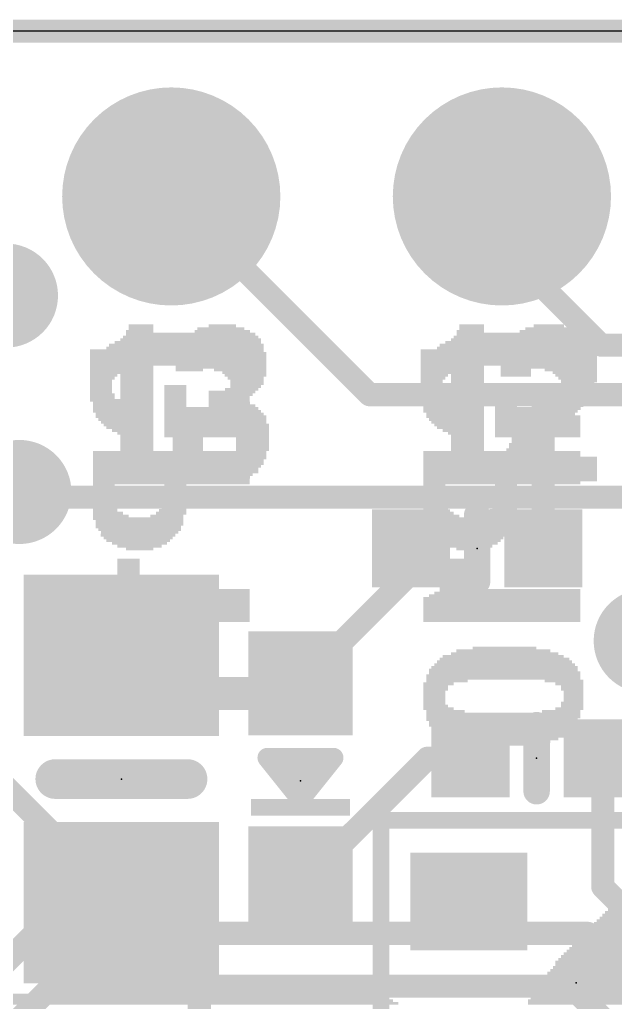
# Model space of a CAD drawing. Extents: x -0.1 to 35.6, y -0.1 to 17.9.
# Drawn here: x 7.73 to 12.3, y 10.32 to 17.87 of the extents above; entities that cross this region are included whole.
import ezdxf

# ---------------------------------------------------------------- set-up
doc = ezdxf.new("R2010")
doc.units = 0
for name, color, linetype in [('1', 12, 'CONTINUOUS'), ('16', 5, 'CONTINUOUS'), ('17', 110, 'CONTINUOUS'), ('18', 110, 'CONTINUOUS'), ('20', 53, 'CONTINUOUS'), ('200', 40, 'CONTINUOUS'), ('201', 6, 'CONTINUOUS'), ('21', 40, 'CONTINUOUS'), ('23', 40, 'CONTINUOUS')]:
    doc.layers.add(name, color=color, linetype=linetype)

# ---------------------------------------------------------------- blocks, each defined once
blk = doc.blocks.new('RECT')
blk.add_solid([(-0.5, -0.5), (0.5, -0.5), (-0.5, 0.5), (0.5, 0.5)])
blk = doc.blocks.new('ROUNDP')
at = {"const_width": 0.5}
blk.add_lwpolyline([(0, -0.25, 1), (0, 0.25, 1), (0, -0.25)], format="xyb", dxfattribs=at)
blk = doc.blocks.new('ROUNDV')
at = {"const_width": 0.5}
blk.add_lwpolyline([(0, -0.25, 1), (0, 0.25, 1), (0, -0.25)], format="xyb", dxfattribs=at)

msp = doc.modelspace()

# ---------------------------------------------------------------- linework, layer by layer
at = {"layer": '1', "const_width": 0.1778}
for points in [[(35.56, 17.78), (0, 17.78)], [(8.89, 16.51), (10.414, 14.986)], [(11.43, 16.51), (11.43, 16.129)], [(11.43, 16.129), (12.192, 15.367)], [(12.192, 15.367), (15.5248, 15.367)], [(10.414, 14.986), (11.1125, 14.986)], [(11.1125, 14.986), (11.2395, 14.986)], [(11.2395, 14.986), (11.7475, 14.986)], [(11.7475, 13.8049), (11.7475, 14.986)], [(15.3035, 14.986), (11.7475, 14.986)], [(7.7231, 14.2384), (6.985, 13.5003)], [(10.7315, 13.8049), (10.7315, 13.6166)], [(10.7315, 13.6166), (9.8825, 12.7676)], [(8.5071, 11.0819), (6.985, 12.604)], [(10.8585, 12.192), (9.9341, 11.2676)], [(11.1887, 12.192), (10.8585, 12.192)], [(12.2047, 12.192), (12.2047, 11.2036)], [(9.9341, 11.2676), (9.8825, 11.2676)], [(12.3185, 11.0898), (12.2047, 11.2036)], [(9.1059, 10.4831), (8.5071, 11.0819)], [(12.3185, 11.0898), (12.8265, 11.0898)], [(9.1059, 9.779), (9.1059, 10.4831)]]:
    msp.add_lwpolyline(points, dxfattribs=at)
at = {"layer": '1', "const_width": 0.0889}
for points in [[(8.9214, 16.5414, 1), (8.8586, 16.4786)], [(11.4744, 16.51, 1), (11.3856, 16.51)], [(11.4614, 16.1604, 1), (11.3986, 16.0976)], [(11.3856, 16.129, 1), (11.4744, 16.129)], [(12.192, 15.4115, 1), (12.192, 15.3226)], [(12.1606, 15.3356, 1), (12.2234, 15.3984)], [(10.414, 15.0305, 1), (10.414, 14.9416)], [(10.3826, 14.9546, 1), (10.4454, 15.0174)], [(11.1125, 15.0305, 1), (11.1125, 14.9416)], [(11.1125, 14.9416, 1), (11.1125, 15.0305)], [(11.2395, 15.0305, 1), (11.2395, 14.9416)], [(11.2395, 14.9416, 1), (11.2395, 15.0305)], [(11.7475, 15.0305, 1), (11.7475, 14.9416)], [(11.7919, 14.986, 1), (11.7031, 14.986)], [(11.7475, 14.9416, 1), (11.7475, 15.0305)], [(7.7545, 14.2069, 1), (7.6917, 14.2698)], [(10.7759, 13.8049, 1), (10.6871, 13.8049)], [(11.7031, 13.8049, 1), (11.7919, 13.8049)], [(10.7629, 13.5852, 1), (10.7001, 13.648)], [(10.6871, 13.6166, 1), (10.7759, 13.6166)], [(9.8511, 12.799, 1), (9.9139, 12.7362)], [(10.8585, 12.2364, 1), (10.8585, 12.1476)], [(10.8899, 12.1606, 1), (10.8271, 12.2234)], [(11.1887, 12.1476, 1), (11.1887, 12.2364)], [(12.2492, 12.192, 1), (12.1603, 12.192)], [(9.8825, 11.312, 1), (9.8825, 11.2232)], [(9.9027, 11.299, 1), (9.9655, 11.2362)], [(9.9341, 11.2232, 1), (9.9341, 11.312)], [(12.2361, 11.235, 1), (12.1733, 11.1722)], [(12.1603, 11.2036, 1), (12.2492, 11.2036)], [(8.5385, 11.1133, 1), (8.4757, 11.0505)], [(8.4757, 11.0505, 1), (8.5385, 11.1133)], [(12.3185, 11.1342, 1), (12.3185, 11.0454)], [(12.2871, 11.0584, 1), (12.3499, 11.1212)], [(9.1503, 10.4831, 1), (9.0615, 10.4831)], [(9.0745, 10.4517, 1), (9.1373, 10.5145)]]:
    msp.add_lwpolyline(points, format="xyb", dxfattribs=at)
at = {"layer": '16', "const_width": 0.1778}
for points in [[(35.56, 17.78), (0, 17.78)], [(7.7628, 14.1986), (7.7231, 14.2384)], [(12.954, 14.1986), (7.7628, 14.1986)], [(7.8413, 10.8458), (5.9077, 8.9122)], [(12.0904, 10.8458), (7.8413, 10.8458)], [(12.0904, 10.8458), (13.4112, 9.525)], [(6.8412, 9.3068), (7.9737, 10.4394)], [(7.9737, 10.4394), (11.958, 10.4394)], [(11.958, 10.4394), (13.2788, 9.1186)]]:
    msp.add_lwpolyline(points, dxfattribs=at)
at = {"layer": '16', "const_width": 0.0889}
for points in [[(7.7545, 14.2698, 1), (7.6917, 14.2069)], [(7.7628, 14.2431, 1), (7.7628, 14.1542)], [(7.7314, 14.1672, 1), (7.7943, 14.23)], [(7.8413, 10.8902, 1), (7.8413, 10.8014)], [(7.8727, 10.8144, 1), (7.8099, 10.8772)], [(12.1218, 10.8772, 1), (12.059, 10.8144)], [(12.0904, 10.8014, 1), (12.0904, 10.8902)], [(7.9737, 10.4839, 1), (7.9737, 10.395)], [(8.0052, 10.408, 1), (7.9423, 10.4708)], [(11.9894, 10.4708, 1), (11.9266, 10.408)], [(11.958, 10.395, 1), (11.958, 10.4839)]]:
    msp.add_lwpolyline(points, format="xyb", dxfattribs=at)
at = {"layer": '20'}
msp.add_line((34.29, 17.78), (1.27, 17.78), dxfattribs=at)
at = {"layer": '21'}
for points, const_width in [([(11.2395, 13.5509), (11.2395, 14.0589)], 0.2032), ([(11.6967, 12.446), (11.6967, 11.938)], 0.2032), ([(10.1365, 12.1954), (9.6285, 12.1954)], 0.1524), ([(9.6285, 12.1954), (9.8825, 11.8779)], 0.1524), ([(9.6312, 12.192), (10.1338, 12.192)], 0.1524), ([(9.8825, 11.8779), (10.1365, 12.1954)], 0.1524), ([(7.9991, 12.0319), (9.0151, 12.0319)], 0.3048), ([(9.7531, 12.0396), (10.0119, 12.0396)], 0.1524), ([(9.8751, 11.8872), (9.8899, 11.8872)], 0.1524), ([(10.5015, 11.7148), (13.5015, 11.7148)], 0.127), ([(10.5015, 9.2148), (10.5015, 11.7148)], 0.127)]:
    msp.add_lwpolyline(points, dxfattribs=dict(at, const_width=const_width))
for points, const_width in [([(11.2903, 14.0589, 1), (11.1887, 14.0589)], 0.1016), ([(11.1887, 13.5509, 1), (11.2903, 13.5509)], 0.1016), ([(11.7475, 12.446, 1), (11.6459, 12.446)], 0.1016), ([(9.6285, 12.2335, 1), (9.6285, 12.1573)], 0.0762), ([(9.6583, 12.2192, 1), (9.5987, 12.1716)], 0.0762), ([(9.6312, 12.2301, 1), (9.6312, 12.1539)], 0.0762), ([(10.1663, 12.1716, 1), (10.1067, 12.2192)], 0.0762), ([(10.1338, 12.1539, 1), (10.1338, 12.2301)], 0.0762), ([(10.1365, 12.1573, 1), (10.1365, 12.2335)], 0.0762), ([(7.9991, 12.1081, 1), (7.9991, 11.9557)], 0.1524), ([(9.0151, 11.9557, 1), (9.0151, 12.1081)], 0.1524), ([(9.7531, 12.0777, 1), (9.7531, 12.0015)], 0.0762), ([(10.0119, 12.0015, 1), (10.0119, 12.0777)], 0.0762), ([(9.8751, 11.9253, 1), (9.8751, 11.8491)], 0.0762), ([(9.8527, 11.9017, 1), (9.9123, 11.8541)], 0.0762), ([(9.8527, 11.8541, 1), (9.9123, 11.9017)], 0.0762), ([(9.8899, 11.8491, 1), (9.8899, 11.9253)], 0.0762), ([(11.6459, 11.938, 1), (11.7475, 11.938)], 0.1016), ([(10.5015, 11.7466, 1), (10.5015, 11.683)], 0.0635), ([(10.5333, 11.7148, 1), (10.4697, 11.7148)], 0.0635)]:
    msp.add_lwpolyline(points, format="xyb", dxfattribs=dict(at, const_width=const_width))
at = {"layer": '23'}
for p in [(11.2395, 13.8049), (11.6967, 12.192), (8.5071, 12.0319), (9.8825, 12.0176), (12.0015, 10.4648)]:
    msp.add_point(p, dxfattribs=at)

# ---------------------------------------------------------------- block references
at = {"layer": '1'}
for p, xscale, yscale, rotation in [((10.7315, 13.8049), 0.6, 0.6, 180), ((11.7475, 13.8049), 0.6, 0.6, 180), ((8.5071, 12.9819), 1.24, 1.5, 90), ((9.8825, 12.7676), 0.8, 0.8, 180), ((8.5071, 11.0819), 1.24, 1.5, 90), ((9.8825, 11.2676), 0.8, 0.8, 180)]:
    msp.add_blockref('RECT', p, dxfattribs=dict(at, xscale=xscale, yscale=yscale, rotation=rotation))
for p, xscale, yscale in [((11.1887, 12.192), 0.6, 0.6), ((12.2047, 12.192), 0.6, 0.6), ((11.1765, 11.0898), 0.9, 0.75)]:
    msp.add_blockref('RECT', p, dxfattribs=dict(at, xscale=xscale, yscale=yscale))
at = {"layer": '17', "xscale": 1.6764, "yscale": 1.6764, "rotation": 90}
for p in [(8.89, 16.51), (8.89, 16.51), (11.43, 16.51), (11.43, 16.51)]:
    msp.add_blockref('ROUNDP', p, dxfattribs=at)
at = {"layer": '18', "xscale": 0.8001, "yscale": 0.8001}
for p in [(7.62, 15.748), (7.62, 15.748), (7.7231, 14.2384), (7.7231, 14.2384), (12.5349, 13.0937), (12.5349, 13.0937)]:
    msp.add_blockref('ROUNDV', p, dxfattribs=at)
at = {"layer": '200'}
for p, xscale, yscale in [((8.6576, 15.5152), 0.1905, 0.0211), ((8.6576, 15.494), 0.1905, 0.0213), ((9.271, 15.494), 0.3607, 0.0213), ((9.2824, 15.5152), 0.2108, 0.0211), ((11.1976, 15.5152), 0.1905, 0.0211), ((11.1976, 15.494), 0.1905, 0.0213), ((11.8008, 15.494), 0.381, 0.0213), ((11.7907, 15.5152), 0.2337, 0.0211), ((8.636, 15.4305), 0.2337, 0.0213), ((8.636, 15.4093), 0.2337, 0.0211), ((8.6474, 15.4728), 0.2108, 0.0211), ((8.6474, 15.4517), 0.2108, 0.0211), ((9.2824, 15.4093), 0.5918, 0.0211), ((9.2824, 15.4305), 0.5512, 0.0213), ((9.2812, 15.4517), 0.508, 0.0211), ((9.2824, 15.4728), 0.4242, 0.0211), ((11.176, 15.4305), 0.2337, 0.0213), ((11.176, 15.4093), 0.2337, 0.0211), ((11.1874, 15.4728), 0.2108, 0.0211), ((11.1874, 15.4517), 0.2108, 0.0211), ((11.7907, 15.4093), 0.6147, 0.0211), ((11.7894, 15.4305), 0.5715, 0.0213), ((11.7907, 15.4517), 0.5283, 0.0211), ((11.8008, 15.4728), 0.4674, 0.0211), ((8.509, 15.3247), 0.4877, 0.0211), ((8.5725, 15.3458), 0.3607, 0.0211), ((8.6043, 15.367), 0.2972, 0.0213), ((8.6157, 15.3882), 0.2743, 0.0211), ((9.0602, 15.3247), 0.2337, 0.0211), ((9.2812, 15.367), 0.635, 0.0213), ((9.0805, 15.3458), 0.2337, 0.0211), ((9.2824, 15.3882), 0.5918, 0.0211), ((9.4615, 15.3458), 0.2743, 0.0211), ((9.4717, 15.3247), 0.254, 0.0211), ((11.049, 15.3247), 0.4877, 0.0211), ((11.1125, 15.3458), 0.3607, 0.0211), ((11.1443, 15.367), 0.2972, 0.0213), ((11.1557, 15.3882), 0.2743, 0.0211), ((11.5672, 15.3247), 0.254, 0.0211), ((11.7907, 15.367), 0.6553, 0.0213), ((11.6002, 15.3458), 0.2743, 0.0211), ((11.8008, 15.3882), 0.635, 0.0211), ((11.9913, 15.3458), 0.2946, 0.0211), ((12.0015, 15.3247), 0.2743, 0.0211), ((8.509, 15.3035), 0.4877, 0.0213), ((8.509, 15.2823), 0.4877, 0.0211), ((8.509, 15.2612), 0.4877, 0.0211), ((9.0284, 15.2612), 0.2108, 0.0211), ((9.0488, 15.3035), 0.2108, 0.0213), ((9.0488, 15.2823), 0.2108, 0.0211), ((9.4945, 15.3035), 0.254, 0.0213), ((9.5047, 15.2823), 0.2337, 0.0211), ((9.5047, 15.2612), 0.2337, 0.0211), ((11.049, 15.3035), 0.4877, 0.0213), ((11.049, 15.2823), 0.4877, 0.0211), ((11.049, 15.2612), 0.4877, 0.0211), ((11.5468, 15.2612), 0.254, 0.0211), ((11.5672, 15.3035), 0.254, 0.0213), ((11.557, 15.2823), 0.2337, 0.0211), ((12.0117, 15.3035), 0.254, 0.0213), ((12.0345, 15.2823), 0.254, 0.0211), ((12.0345, 15.2612), 0.254, 0.0211), ((8.509, 15.24), 0.4877, 0.0213), ((8.509, 15.2188), 0.4877, 0.0211), ((8.509, 15.1977), 0.4877, 0.0211), ((8.509, 15.1765), 0.4877, 0.0213), ((9.0284, 15.24), 0.2108, 0.0213), ((9.0284, 15.2188), 0.2108, 0.0211), ((9.0284, 15.1977), 0.2108, 0.0211), ((9.0284, 15.1765), 0.2108, 0.0213), ((9.5047, 15.24), 0.2337, 0.0213), ((9.5047, 15.2188), 0.2337, 0.0211), ((9.5047, 15.1977), 0.2337, 0.0211), ((9.5047, 15.1765), 0.2337, 0.0213), ((11.049, 15.24), 0.4877, 0.0213), ((11.049, 15.2188), 0.4877, 0.0211), ((11.049, 15.1977), 0.4877, 0.0211), ((11.049, 15.1765), 0.4877, 0.0213), ((11.5367, 15.24), 0.2337, 0.0213), ((11.5367, 15.2188), 0.2337, 0.0211), ((11.5367, 15.1977), 0.2337, 0.0211), ((11.5367, 15.1765), 0.2337, 0.0213), ((12.0345, 15.24), 0.254, 0.0213), ((12.0345, 15.2188), 0.254, 0.0211), ((12.0345, 15.1977), 0.254, 0.0211), ((12.0345, 15.1765), 0.254, 0.0213), ((8.6258, 15.1553), 0.254, 0.0211), ((8.6258, 15.1342), 0.254, 0.0211), ((8.6258, 15.113), 0.254, 0.0213), ((9.4831, 15.113), 0.2311, 0.0213), ((9.5047, 15.1553), 0.2337, 0.0211), ((9.5047, 15.1342), 0.2337, 0.0211), ((11.1658, 15.1553), 0.254, 0.0211), ((11.1658, 15.1342), 0.254, 0.0211), ((11.1658, 15.113), 0.254, 0.0213), ((11.5367, 15.1553), 0.2337, 0.0211), ((11.5367, 15.1342), 0.2337, 0.0211), ((12.0345, 15.1553), 0.254, 0.0211), ((12.0345, 15.1342), 0.254, 0.0211), ((12.0345, 15.113), 0.254, 0.0213), ((8.6258, 15.0918), 0.254, 0.0211), ((8.6258, 15.0707), 0.254, 0.0211), ((8.6258, 15.0495), 0.254, 0.0213), ((8.6258, 15.0283), 0.254, 0.0211), ((9.431, 15.0283), 0.254, 0.0211), ((9.4615, 15.0495), 0.2337, 0.0213), ((9.4717, 15.0707), 0.254, 0.0211), ((9.4831, 15.0918), 0.2311, 0.0211), ((11.1658, 15.0918), 0.254, 0.0211), ((11.1658, 15.0707), 0.254, 0.0211), ((11.1658, 15.0495), 0.254, 0.0213), ((11.1658, 15.0283), 0.254, 0.0211), ((12.0015, 15.0283), 0.2743, 0.0211), ((12.0231, 15.0918), 0.2769, 0.0211), ((12.0117, 15.0707), 0.254, 0.0211), ((12.0117, 15.0495), 0.254, 0.0213), ((8.6258, 15.0072), 0.254, 0.0211), ((8.6258, 14.986), 0.254, 0.0213), ((8.6258, 14.9648), 0.254, 0.0211), ((9.3561, 15.0072), 0.3581, 0.0211), ((9.3459, 14.986), 0.3378, 0.0213), ((9.3243, 14.9648), 0.2946, 0.0211), ((11.1658, 15.0072), 0.254, 0.0211), ((11.1658, 14.986), 0.254, 0.0213), ((11.1658, 14.9648), 0.254, 0.0211), ((11.9596, 14.9648), 0.2769, 0.0211), ((11.9812, 15.0072), 0.2743, 0.0211), ((11.9812, 14.986), 0.2743, 0.0213), ((8.6258, 14.9437), 0.254, 0.0211), ((8.6258, 14.9225), 0.254, 0.0213), ((8.6258, 14.9013), 0.254, 0.0211), ((8.6258, 14.8802), 0.254, 0.0211), ((9.304, 14.9437), 0.254, 0.0211), ((9.3561, 14.9013), 0.3581, 0.0211), ((9.3675, 14.8802), 0.381, 0.0211), ((9.3358, 14.9225), 0.3175, 0.0213), ((11.1658, 14.9437), 0.254, 0.0211), ((11.1658, 14.9225), 0.254, 0.0213), ((11.1658, 14.9013), 0.254, 0.0211), ((11.1658, 14.8802), 0.254, 0.0211), ((11.8758, 14.8802), 0.3175, 0.0211), ((11.8961, 14.9013), 0.3175, 0.0211), ((11.9278, 14.9225), 0.2946, 0.0213), ((11.9494, 14.9437), 0.2972, 0.0211), ((8.6258, 14.859), 0.254, 0.0213), ((8.6258, 14.8378), 0.254, 0.0211), ((8.6258, 14.8167), 0.254, 0.0211), ((8.6258, 14.7955), 0.254, 0.0213), ((9.3777, 14.859), 0.4013, 0.0213), ((9.4615, 14.8378), 0.2743, 0.0211), ((9.4831, 14.8167), 0.2769, 0.0211), ((9.4945, 14.7955), 0.254, 0.0213), ((11.1658, 14.859), 0.254, 0.0213), ((11.1658, 14.8378), 0.254, 0.0211), ((11.1658, 14.8167), 0.254, 0.0211), ((11.1658, 14.7955), 0.254, 0.0213), ((11.7894, 14.7955), 0.3175, 0.0213), ((11.8123, 14.8167), 0.3175, 0.0211), ((11.8326, 14.8378), 0.3175, 0.0211), ((11.8529, 14.859), 0.3175, 0.0213), ((8.6258, 14.7743), 0.254, 0.0211), ((8.6258, 14.7532), 0.254, 0.0211), ((8.6258, 14.732), 0.254, 0.0213), ((9.5148, 14.7532), 0.254, 0.0211), ((9.5148, 14.732), 0.254, 0.0213), ((9.5047, 14.7743), 0.2337, 0.0211), ((11.1658, 14.7743), 0.254, 0.0211), ((11.1658, 14.7532), 0.254, 0.0211), ((11.1658, 14.732), 0.254, 0.0213), ((11.7259, 14.732), 0.3175, 0.0213), ((11.7488, 14.7532), 0.3175, 0.0211), ((11.7691, 14.7743), 0.3175, 0.0211), ((8.6258, 14.7108), 0.254, 0.0211), ((8.6258, 14.6897), 0.254, 0.0211), ((8.6258, 14.6685), 0.254, 0.0213), ((8.6258, 14.6473), 0.254, 0.0211), ((9.017, 14.6473), 0.2337, 0.0211), ((9.5148, 14.7108), 0.254, 0.0211), ((9.5148, 14.6897), 0.254, 0.0211), ((9.5148, 14.6685), 0.254, 0.0213), ((9.5148, 14.6473), 0.254, 0.0211), ((11.1658, 14.7108), 0.254, 0.0211), ((11.1658, 14.6897), 0.254, 0.0211), ((11.1658, 14.6685), 0.254, 0.0213), ((11.1658, 14.6473), 0.254, 0.0211), ((11.6523, 14.6473), 0.2972, 0.0211), ((11.6738, 14.6685), 0.2946, 0.0213), ((11.6954, 14.6897), 0.2972, 0.0211), ((11.7157, 14.7108), 0.2972, 0.0211), ((8.6258, 14.6262), 0.254, 0.0211), ((8.6258, 14.605), 0.254, 0.0213), ((8.6258, 14.5838), 0.254, 0.0211), ((9.017, 14.6262), 0.2337, 0.0211), ((9.017, 14.605), 0.2337, 0.0213), ((9.017, 14.5838), 0.2337, 0.0211), ((9.5148, 14.6262), 0.254, 0.0211), ((9.5148, 14.605), 0.254, 0.0213), ((9.5148, 14.5838), 0.254, 0.0211), ((11.1658, 14.6262), 0.254, 0.0211), ((11.1658, 14.605), 0.254, 0.0213), ((11.1658, 14.5838), 0.254, 0.0211), ((11.6205, 14.605), 0.2743, 0.0213), ((11.6205, 14.5838), 0.2743, 0.0211), ((11.6421, 14.6262), 0.2769, 0.0211), ((8.6258, 14.5627), 0.254, 0.0211), ((8.6258, 14.5415), 0.254, 0.0213), ((8.6258, 14.5203), 0.254, 0.0211), ((8.6258, 14.4992), 0.254, 0.0211), ((9.017, 14.5627), 0.2337, 0.0211), ((9.0386, 14.5415), 0.2311, 0.0213), ((9.0386, 14.5203), 0.2311, 0.0211), ((9.0386, 14.4992), 0.2311, 0.0211), ((9.4945, 14.5203), 0.254, 0.0211), ((9.4945, 14.4992), 0.254, 0.0211), ((9.5148, 14.5627), 0.254, 0.0211), ((9.5047, 14.5415), 0.2337, 0.0213), ((11.1658, 14.5627), 0.254, 0.0211), ((11.1658, 14.5415), 0.254, 0.0213), ((11.1658, 14.5203), 0.254, 0.0211), ((11.1658, 14.4992), 0.254, 0.0211), ((11.5786, 14.5203), 0.2769, 0.0211), ((11.8008, 14.4992), 0.7214, 0.0211), ((11.6002, 14.5627), 0.2743, 0.0211), ((11.59, 14.5415), 0.254, 0.0213), ((8.6258, 14.478), 0.254, 0.0213), ((8.6258, 14.4568), 0.254, 0.0211), ((8.6258, 14.4357), 0.254, 0.0211), ((9.05, 14.478), 0.254, 0.0213), ((9.0703, 14.4568), 0.254, 0.0211), ((9.2608, 14.4357), 0.635, 0.0211), ((9.4615, 14.4568), 0.2743, 0.0211), ((9.4717, 14.478), 0.254, 0.0213), ((11.1658, 14.478), 0.254, 0.0213), ((11.1658, 14.4568), 0.254, 0.0211), ((11.1658, 14.4357), 0.254, 0.0211), ((11.7907, 14.4357), 0.7417, 0.0211), ((11.8008, 14.478), 0.7214, 0.0213), ((11.8008, 14.4568), 0.7214, 0.0211), ((8.6258, 14.4145), 0.254, 0.0213), ((8.6258, 14.3933), 0.254, 0.0211), ((8.6258, 14.3722), 0.254, 0.0211), ((8.6258, 14.351), 0.254, 0.0213), ((9.2608, 14.4145), 0.5944, 0.0213), ((9.2723, 14.3933), 0.5715, 0.0211), ((9.2608, 14.3722), 0.508, 0.0211), ((9.2608, 14.351), 0.4674, 0.0213), ((11.1658, 14.4145), 0.254, 0.0213), ((11.1658, 14.3933), 0.254, 0.0211), ((11.1658, 14.3722), 0.254, 0.0211), ((11.1658, 14.351), 0.254, 0.0213), ((11.7907, 14.4145), 0.7417, 0.0213), ((11.7907, 14.3933), 0.7417, 0.0211), ((11.7907, 14.3722), 0.7417, 0.0211), ((11.7907, 14.351), 0.7417, 0.0213), ((8.6258, 14.3298), 0.254, 0.0211), ((9.2608, 14.3298), 0.381, 0.0211), ((9.2507, 14.3087), 0.2337, 0.0211), ((11.1658, 14.3298), 0.254, 0.0211), ((11.7907, 14.3298), 0.7417, 0.0211)]:
    msp.add_blockref('RECT', p, dxfattribs=dict(at, xscale=xscale, yscale=yscale))
at = {"layer": '201', "rotation": 180}
for p, xscale, yscale in [((8.9116, 15.4093), 0.8255, 0.0211), ((8.9116, 15.4305), 0.6985, 0.0213), ((8.9002, 15.4517), 0.4674, 0.0211), ((11.4516, 15.4093), 0.8255, 0.0211), ((11.4516, 15.4305), 0.6985, 0.0213), ((11.4402, 15.4517), 0.4674, 0.0211), ((8.9116, 15.3247), 1.0795, 0.0211), ((8.9103, 15.3458), 1.0363, 0.0211), ((8.9103, 15.367), 0.9957, 0.0213), ((8.9103, 15.3882), 0.9093, 0.0211), ((11.4516, 15.3247), 1.0795, 0.0211), ((11.4503, 15.3458), 1.0363, 0.0211), ((11.4503, 15.367), 0.9957, 0.0213), ((11.4503, 15.3882), 0.9093, 0.0211), ((8.9002, 15.2612), 1.1836, 0.0211), ((8.9002, 15.2823), 1.143, 0.0211), ((8.9103, 15.3035), 1.1227, 0.0213), ((11.4402, 15.2612), 1.1836, 0.0211), ((11.4402, 15.2823), 1.143, 0.0211), ((11.4503, 15.3035), 1.1227, 0.0213), ((8.89, 15.2188), 1.204, 0.0211), ((8.4772, 15.1977), 0.3785, 0.0211), ((8.4252, 15.1765), 0.2743, 0.0213), ((8.9002, 15.24), 1.1836, 0.0213), ((9.3129, 15.1977), 0.4039, 0.0211), ((9.3663, 15.1765), 0.2972, 0.0213), ((11.4287, 15.2188), 1.2065, 0.0211), ((11.016, 15.1977), 0.381, 0.0211), ((10.9639, 15.1765), 0.2769, 0.0213), ((11.4402, 15.24), 1.1836, 0.0213), ((11.8529, 15.1977), 0.4039, 0.0211), ((11.9063, 15.1765), 0.2972, 0.0213), ((8.382, 15.1553), 0.2337, 0.0211), ((8.3706, 15.1342), 0.2108, 0.0211), ((8.3604, 15.113), 0.1905, 0.0213), ((9.398, 15.1553), 0.2337, 0.0211), ((9.4082, 15.1342), 0.2134, 0.0211), ((9.4196, 15.113), 0.1905, 0.0213), ((10.9004, 15.113), 0.1905, 0.0213), ((10.922, 15.1553), 0.2337, 0.0211), ((10.9106, 15.1342), 0.2108, 0.0211), ((11.938, 15.1553), 0.2337, 0.0211), ((11.9482, 15.1342), 0.2134, 0.0211), ((11.9596, 15.113), 0.1905, 0.0213), ((8.3503, 15.0918), 0.1702, 0.0211), ((8.3503, 15.0707), 0.1702, 0.0211), ((8.3503, 15.0495), 0.1702, 0.0213), ((8.3503, 15.0283), 0.1702, 0.0211), ((8.9218, 15.0495), 0.1702, 0.0213), ((8.9218, 15.0283), 0.1702, 0.0211), ((9.4298, 15.0918), 0.1702, 0.0211), ((9.4298, 15.0707), 0.1702, 0.0211), ((9.4298, 15.0495), 0.1702, 0.0213), ((9.4298, 15.0283), 0.1702, 0.0211), ((10.8902, 15.0918), 0.1702, 0.0211), ((10.8902, 15.0707), 0.1702, 0.0211), ((10.8902, 15.0495), 0.1702, 0.0213), ((10.8902, 15.0283), 0.1702, 0.0211), ((11.4618, 15.0495), 0.1702, 0.0213), ((11.4618, 15.0283), 0.1702, 0.0211), ((11.9698, 15.0918), 0.1702, 0.0211), ((11.9698, 15.0707), 0.1702, 0.0211), ((11.9698, 15.0495), 0.1702, 0.0213), ((11.9698, 15.0283), 0.1702, 0.0211), ((8.3503, 15.0072), 0.1702, 0.0211), ((8.3604, 14.986), 0.1905, 0.0213), ((8.3604, 14.9648), 0.1905, 0.0211), ((8.9218, 15.0072), 0.1702, 0.0211), ((8.9218, 14.986), 0.1702, 0.0213), ((8.9218, 14.9648), 0.1702, 0.0211), ((9.4082, 14.986), 0.1676, 0.0213), ((9.4082, 14.9648), 0.1676, 0.0211), ((9.4298, 15.0072), 0.1702, 0.0211), ((10.8902, 15.0072), 0.1702, 0.0211), ((10.9004, 14.986), 0.1905, 0.0213), ((10.9004, 14.9648), 0.1905, 0.0211), ((11.4618, 15.0072), 0.1702, 0.0211), ((11.4618, 14.986), 0.1702, 0.0213), ((11.4618, 14.9648), 0.1702, 0.0211), ((11.9482, 14.986), 0.1676, 0.0213), ((11.9482, 14.9648), 0.1676, 0.0211), ((11.9698, 15.0072), 0.1702, 0.0211), ((8.382, 14.9437), 0.2337, 0.0211), ((8.415, 14.9225), 0.254, 0.0213), ((8.4671, 14.9013), 0.3581, 0.0211), ((8.4671, 14.8802), 0.3581, 0.0211), ((8.9218, 14.9437), 0.1702, 0.0211), ((8.9218, 14.9225), 0.1702, 0.0213), ((8.9218, 14.9013), 0.1702, 0.0211), ((9.1326, 14.8802), 0.5918, 0.0211), ((9.3345, 14.9013), 0.2337, 0.0211), ((9.3663, 14.9225), 0.2108, 0.0213), ((9.3967, 14.9437), 0.1905, 0.0211), ((10.922, 14.9437), 0.2337, 0.0211), ((10.9525, 14.9225), 0.254, 0.0213), ((11.0058, 14.9013), 0.3607, 0.0211), ((11.0058, 14.8802), 0.3607, 0.0211), ((11.4618, 14.9437), 0.1702, 0.0211), ((11.4618, 14.9225), 0.1702, 0.0213), ((11.4618, 14.9013), 0.1702, 0.0211), ((11.6726, 14.8802), 0.5918, 0.0211), ((11.8745, 14.9013), 0.2337, 0.0211), ((11.9063, 14.9225), 0.2108, 0.0213), ((11.9367, 14.9437), 0.1905, 0.0211), ((8.4671, 14.859), 0.3581, 0.0213), ((8.4772, 14.8378), 0.3378, 0.0211), ((8.4772, 14.8167), 0.3378, 0.0211), ((8.4874, 14.7955), 0.3175, 0.0213), ((9.1224, 14.859), 0.5715, 0.0213), ((9.1123, 14.8378), 0.5512, 0.0211), ((9.1643, 14.8167), 0.6553, 0.0211), ((9.1643, 14.7955), 0.6553, 0.0213), ((11.0058, 14.859), 0.3607, 0.0213), ((11.0173, 14.8378), 0.3378, 0.0211), ((11.0173, 14.8167), 0.3378, 0.0211), ((11.0274, 14.7955), 0.3175, 0.0213), ((11.6624, 14.859), 0.5715, 0.0213), ((11.7043, 14.8167), 0.6553, 0.0211), ((11.7043, 14.7955), 0.6553, 0.0213), ((11.6523, 14.8378), 0.5512, 0.0211), ((8.4976, 14.7743), 0.2972, 0.0211), ((8.509, 14.7532), 0.2743, 0.0211), ((8.5192, 14.732), 0.254, 0.0213), ((9.1643, 14.7743), 0.6553, 0.0211), ((9.1643, 14.7532), 0.6553, 0.0211), ((9.1643, 14.732), 0.6553, 0.0213), ((11.0376, 14.7743), 0.2972, 0.0211), ((11.049, 14.7532), 0.2743, 0.0211), ((11.0592, 14.732), 0.254, 0.0213), ((11.7043, 14.7743), 0.6553, 0.0211), ((11.7043, 14.7532), 0.6553, 0.0211), ((11.7043, 14.732), 0.6553, 0.0213), ((8.5408, 14.7108), 0.2108, 0.0211), ((8.5611, 14.6897), 0.1702, 0.0211), ((9.1643, 14.7108), 0.6553, 0.0211), ((9.1643, 14.6897), 0.6553, 0.0211), ((9.1643, 14.6685), 0.6553, 0.0213), ((11.0808, 14.7108), 0.2108, 0.0211), ((11.1011, 14.6897), 0.1702, 0.0211), ((11.7043, 14.7108), 0.6553, 0.0211), ((11.7043, 14.6897), 0.6553, 0.0211), ((11.7043, 14.6685), 0.6553, 0.0213), ((8.89, 14.5415), 1.204, 0.0213), ((8.89, 14.5203), 1.204, 0.0211), ((8.89, 14.4992), 1.204, 0.0211), ((11.4287, 14.5415), 1.2065, 0.0213), ((11.4287, 14.5203), 1.2065, 0.0211), ((11.4287, 14.4992), 1.2065, 0.0211), ((8.89, 14.478), 1.204, 0.0213), ((8.89, 14.4568), 1.204, 0.0211), ((8.89, 14.4357), 1.204, 0.0211), ((11.4287, 14.478), 1.2065, 0.0213), ((11.4287, 14.4568), 1.2065, 0.0211), ((11.4287, 14.4357), 1.2065, 0.0211), ((8.89, 14.4145), 1.204, 0.0213), ((8.89, 14.3933), 1.204, 0.0211), ((8.89, 14.3722), 1.204, 0.0211), ((8.89, 14.351), 1.204, 0.0213), ((11.4287, 14.4145), 1.2065, 0.0213), ((11.4287, 14.3933), 1.2065, 0.0211), ((11.4287, 14.3722), 1.2065, 0.0211), ((11.4287, 14.351), 1.2065, 0.0213), ((8.89, 14.3298), 1.204, 0.0211), ((8.89, 14.3087), 1.204, 0.0211), ((8.3718, 14.2875), 0.1676, 0.0213), ((8.3718, 14.2663), 0.1676, 0.0211), ((8.9218, 14.2875), 0.1702, 0.0213), ((8.9218, 14.2663), 0.1702, 0.0211), ((11.4287, 14.3298), 1.2065, 0.0211), ((11.4287, 14.3087), 1.2065, 0.0211), ((10.9106, 14.2875), 0.1702, 0.0213), ((10.9106, 14.2663), 0.1702, 0.0211), ((11.4618, 14.2875), 0.1702, 0.0213), ((11.4618, 14.2663), 0.1702, 0.0211), ((8.3718, 14.2452), 0.1676, 0.0211), ((8.3718, 14.224), 0.1676, 0.0213), ((8.3718, 14.2028), 0.1676, 0.0211), ((8.9218, 14.2452), 0.1702, 0.0211), ((8.9218, 14.224), 0.1702, 0.0213), ((8.9218, 14.2028), 0.1702, 0.0211), ((10.9106, 14.2452), 0.1702, 0.0211), ((10.9106, 14.224), 0.1702, 0.0213), ((10.9106, 14.2028), 0.1702, 0.0211), ((11.4618, 14.2452), 0.1702, 0.0211), ((11.4618, 14.224), 0.1702, 0.0213), ((11.4618, 14.2028), 0.1702, 0.0211), ((8.3718, 14.1817), 0.1676, 0.0211), ((8.3718, 14.1605), 0.1676, 0.0213), ((8.3718, 14.1393), 0.1676, 0.0211), ((8.382, 14.1182), 0.188, 0.0211), ((8.9116, 14.1182), 0.1905, 0.0211), ((8.9218, 14.1817), 0.1702, 0.0211), ((8.9218, 14.1605), 0.1702, 0.0213), ((8.9218, 14.1393), 0.1702, 0.0211), ((10.9106, 14.1817), 0.1702, 0.0211), ((10.9106, 14.1605), 0.1702, 0.0213), ((10.9106, 14.1393), 0.1702, 0.0211), ((10.9207, 14.1182), 0.1905, 0.0211), ((11.4516, 14.1182), 0.1905, 0.0211), ((11.4618, 14.1817), 0.1702, 0.0211), ((11.4618, 14.1605), 0.1702, 0.0213), ((11.4618, 14.1393), 0.1702, 0.0211), ((8.382, 14.097), 0.188, 0.0213), ((8.4036, 14.0758), 0.2311, 0.0211), ((8.4252, 14.0547), 0.2743, 0.0211), ((8.857, 14.0547), 0.254, 0.0211), ((8.89, 14.0758), 0.2337, 0.0211), ((8.9014, 14.097), 0.2108, 0.0213), ((10.9207, 14.097), 0.1905, 0.0213), ((10.9423, 14.0758), 0.2337, 0.0211), ((10.9639, 14.0547), 0.2769, 0.0211), ((11.397, 14.0547), 0.254, 0.0211), ((11.43, 14.0758), 0.2337, 0.0211), ((11.4402, 14.097), 0.2134, 0.0213), ((8.636, 14.0335), 0.696, 0.0213), ((8.636, 13.97), 0.6553, 0.0213), ((8.6462, 14.0123), 0.6756, 0.0211), ((8.6462, 13.9912), 0.6756, 0.0211), ((11.1747, 14.0335), 0.6985, 0.0213), ((11.176, 13.97), 0.6553, 0.0213), ((11.1862, 14.0123), 0.6756, 0.0211), ((11.1862, 13.9912), 0.6756, 0.0211), ((8.6462, 13.9488), 0.635, 0.0211), ((8.6462, 13.9277), 0.5944, 0.0211), ((8.6347, 13.9065), 0.5715, 0.0213), ((11.1862, 13.9488), 0.635, 0.0211), ((11.1747, 13.9065), 0.5715, 0.0213), ((11.1862, 13.9277), 0.5944, 0.0211), ((8.636, 13.8853), 0.5283, 0.0211), ((8.636, 13.8642), 0.4877, 0.0211), ((8.6462, 13.843), 0.4216, 0.0213), ((8.6462, 13.8218), 0.3404, 0.0211), ((11.176, 13.8853), 0.5283, 0.0211), ((11.176, 13.8642), 0.4877, 0.0211), ((11.1862, 13.843), 0.4216, 0.0213), ((11.1862, 13.8218), 0.3404, 0.0211), ((8.6474, 13.8007), 0.2108, 0.0211), ((11.1862, 13.8007), 0.2134, 0.0211), ((8.5611, 13.716), 0.1702, 0.0213), ((8.5611, 13.6948), 0.1702, 0.0211), ((8.5611, 13.6737), 0.1702, 0.0211), ((11.1011, 13.716), 0.1702, 0.0213), ((11.1011, 13.6948), 0.1702, 0.0211), ((11.1011, 13.6737), 0.1702, 0.0211), ((8.5509, 13.589), 0.1905, 0.0213), ((8.5611, 13.6525), 0.1702, 0.0213), ((8.5611, 13.6313), 0.1702, 0.0211), ((8.5611, 13.6102), 0.1702, 0.0211), ((11.0909, 13.589), 0.1905, 0.0213), ((11.1011, 13.6525), 0.1702, 0.0213), ((11.1011, 13.6313), 0.1702, 0.0211), ((11.1011, 13.6102), 0.1702, 0.0211), ((8.5408, 13.5255), 0.2108, 0.0213), ((8.5509, 13.5678), 0.1905, 0.0211), ((8.5509, 13.5467), 0.1905, 0.0211), ((11.0808, 13.5255), 0.2108, 0.0213), ((11.0909, 13.5678), 0.1905, 0.0211), ((11.0909, 13.5467), 0.1905, 0.0211), ((8.9103, 13.4408), 1.1633, 0.0211), ((8.9319, 13.462), 1.1201, 0.0213), ((8.5293, 13.5043), 0.2337, 0.0211), ((8.9522, 13.4832), 1.0795, 0.0211), ((11.4503, 13.4408), 1.1633, 0.0211), ((11.4719, 13.462), 1.1201, 0.0213), ((11.0693, 13.5043), 0.2337, 0.0211), ((11.4922, 13.4832), 1.0795, 0.0211), ((8.89, 13.4197), 1.204, 0.0211), ((8.89, 13.3985), 1.204, 0.0213), ((8.89, 13.3773), 1.204, 0.0211), ((11.4287, 13.4197), 1.2065, 0.0211), ((11.4287, 13.3985), 1.2065, 0.0213), ((11.4287, 13.3773), 1.2065, 0.0211), ((8.89, 13.3562), 1.204, 0.0211), ((8.89, 13.335), 1.204, 0.0213), ((8.89, 13.3138), 1.204, 0.0211), ((8.89, 13.2927), 1.204, 0.0211), ((11.4287, 13.3562), 1.2065, 0.0211), ((11.4287, 13.335), 1.2065, 0.0213), ((11.4287, 13.3138), 1.2065, 0.0211), ((11.4287, 13.2927), 1.2065, 0.0211), ((8.89, 13.2715), 1.204, 0.0213), ((8.89, 13.2503), 1.204, 0.0211), ((11.4287, 13.2715), 1.2065, 0.0213), ((11.4287, 13.2503), 1.2065, 0.0211), ((8.5611, 13.0387), 0.1702, 0.0211), ((8.5611, 13.0175), 0.1702, 0.0213), ((8.5611, 12.9963), 0.1702, 0.0211), ((11.4516, 12.9963), 0.8255, 0.0211), ((11.4402, 13.0175), 0.7214, 0.0213), ((11.4503, 13.0387), 0.4877, 0.0211), ((8.5509, 12.9117), 0.1905, 0.0211), ((8.5611, 12.9752), 0.1702, 0.0211), ((8.5611, 12.954), 0.1702, 0.0213), ((8.5611, 12.9328), 0.1702, 0.0211), ((11.4516, 12.9117), 1.0795, 0.0211), ((11.4503, 12.9328), 1.0363, 0.0211), ((11.4503, 12.954), 0.9957, 0.0213), ((11.4402, 12.9752), 0.9296, 0.0211), ((8.5408, 12.8482), 0.2108, 0.0211), ((8.5509, 12.8905), 0.1905, 0.0213), ((8.5509, 12.8693), 0.1905, 0.0211), ((11.4402, 12.8693), 1.143, 0.0211), ((11.4503, 12.8482), 1.1633, 0.0211), ((11.4503, 12.8905), 1.1227, 0.0213), ((8.9103, 12.7635), 1.1633, 0.0213), ((8.9319, 12.7847), 1.1201, 0.0211), ((8.5293, 12.827), 0.2337, 0.0213), ((8.9522, 12.8058), 1.0795, 0.0211), ((10.9423, 12.7635), 0.2337, 0.0213), ((11.0071, 12.7847), 0.3175, 0.0211), ((11.4402, 12.827), 1.1836, 0.0213), ((11.4402, 12.8058), 1.1836, 0.0211), ((11.9063, 12.7847), 0.2972, 0.0211), ((11.9482, 12.7635), 0.2134, 0.0213), ((8.89, 12.7423), 1.204, 0.0211), ((8.89, 12.7212), 1.204, 0.0211), ((8.89, 12.7), 1.204, 0.0213), ((10.9207, 12.7423), 0.1905, 0.0211), ((10.9207, 12.7212), 0.1905, 0.0211), ((10.9106, 12.7), 0.1702, 0.0213), ((11.9698, 12.7423), 0.1702, 0.0211), ((11.9698, 12.7212), 0.1702, 0.0211), ((11.9799, 12.7), 0.1499, 0.0213), ((8.89, 12.6788), 1.204, 0.0211), ((8.89, 12.6577), 1.204, 0.0211), ((8.89, 12.6365), 1.204, 0.0213), ((8.89, 12.6153), 1.204, 0.0211), ((10.9106, 12.6788), 0.1702, 0.0211), ((10.9106, 12.6577), 0.1702, 0.0211), ((10.9106, 12.6365), 0.1702, 0.0213), ((10.9106, 12.6153), 0.1702, 0.0211), ((11.9698, 12.6153), 0.1702, 0.0211), ((11.9799, 12.6788), 0.1499, 0.0211), ((11.9799, 12.6577), 0.1499, 0.0211), ((11.9799, 12.6365), 0.1499, 0.0213), ((8.89, 12.5942), 1.204, 0.0211), ((8.89, 12.573), 1.204, 0.0213), ((10.9207, 12.5942), 0.1905, 0.0211), ((10.9423, 12.573), 0.2337, 0.0213), ((10.9957, 12.5518), 0.2946, 0.0211), ((11.4402, 12.5307), 1.1836, 0.0211), ((11.8847, 12.5518), 0.2946, 0.0211), ((11.9482, 12.573), 0.2134, 0.0213), ((11.9698, 12.5942), 0.1702, 0.0211), ((11.43, 12.4883), 1.1633, 0.0211), ((11.4402, 12.5095), 1.1836, 0.0213), ((11.4402, 12.4672), 1.143, 0.0211), ((11.43, 12.446), 1.1227, 0.0213), ((11.4287, 12.4248), 1.0795, 0.0211), ((11.43, 12.4037), 1.0363, 0.0211), ((11.43, 12.3825), 0.9957, 0.0213), ((11.4402, 12.3613), 0.9296, 0.0211), ((11.4402, 12.3402), 0.8484, 0.0211), ((11.4402, 12.319), 0.7214, 0.0213), ((11.4402, 12.2978), 0.4674, 0.0211), ((13.0912, 11.0278), 1.6916, 0.0211), ((13.1013, 11.049), 1.6307, 0.0213), ((12.9324, 10.9432), 1.5469, 0.0211), ((12.9642, 10.9643), 1.5646, 0.0211), ((12.9858, 10.9855), 1.5672, 0.0213), ((13.0912, 11.0067), 1.7374, 0.0211), ((12.8588, 10.8797), 1.5672, 0.0211), ((12.8905, 10.9008), 1.5443, 0.0211), ((12.9108, 10.922), 1.5443, 0.0213), ((12.827, 10.795), 1.6713, 0.0213), ((12.827, 10.8162), 1.6307, 0.0211), ((12.8257, 10.8373), 1.5875, 0.0211), ((12.8486, 10.8585), 1.5875, 0.0213), ((12.827, 10.7315), 1.7577, 0.0213), ((12.8257, 10.7527), 1.7145, 0.0211), ((12.827, 10.7738), 1.6713, 0.0211), ((12.8168, 10.6468), 1.905, 0.0211), ((12.827, 10.668), 1.8847, 0.0213), ((12.8257, 10.6892), 1.8415, 0.0211), ((12.827, 10.7103), 1.7983, 0.0211), ((12.7953, 10.5833), 1.9482, 0.0211), ((12.8156, 10.6257), 1.9482, 0.0211), ((12.8156, 10.6045), 1.9482, 0.0213), ((12.7203, 10.4987), 1.9253, 0.0211), ((12.7419, 10.5198), 1.9279, 0.0211), ((12.7521, 10.541), 1.9482, 0.0213), ((12.7737, 10.5622), 1.9456, 0.0211), ((12.6467, 10.414), 1.905, 0.0213), ((12.667, 10.4563), 1.905, 0.0211), ((12.667, 10.4352), 1.905, 0.0211), ((12.7, 10.4775), 1.9253, 0.0213), ((5.9055, 10.3505), 9.2913, 0.0213), ((5.9055, 10.3717), 9.1643, 0.0211), ((12.6251, 10.3505), 1.9482, 0.0213), ((12.6263, 10.3928), 1.905, 0.0211), ((12.6263, 10.3717), 1.905, 0.0211), ((5.9042, 10.3082), 9.4615, 0.0211), ((5.9055, 10.3293), 9.3777, 0.0211), ((12.6149, 10.3293), 1.9685, 0.0211), ((12.6251, 10.3082), 1.9888, 0.0211)]:
    msp.add_blockref('RECT', p, dxfattribs=dict(at, xscale=xscale, yscale=yscale))
at = {"layer": '21', "xscale": 0.762, "yscale": 0.127, "rotation": 180}
msp.add_blockref('RECT', (9.8825, 11.8144), dxfattribs=at)

doc.saveas('drawing.dxf')
